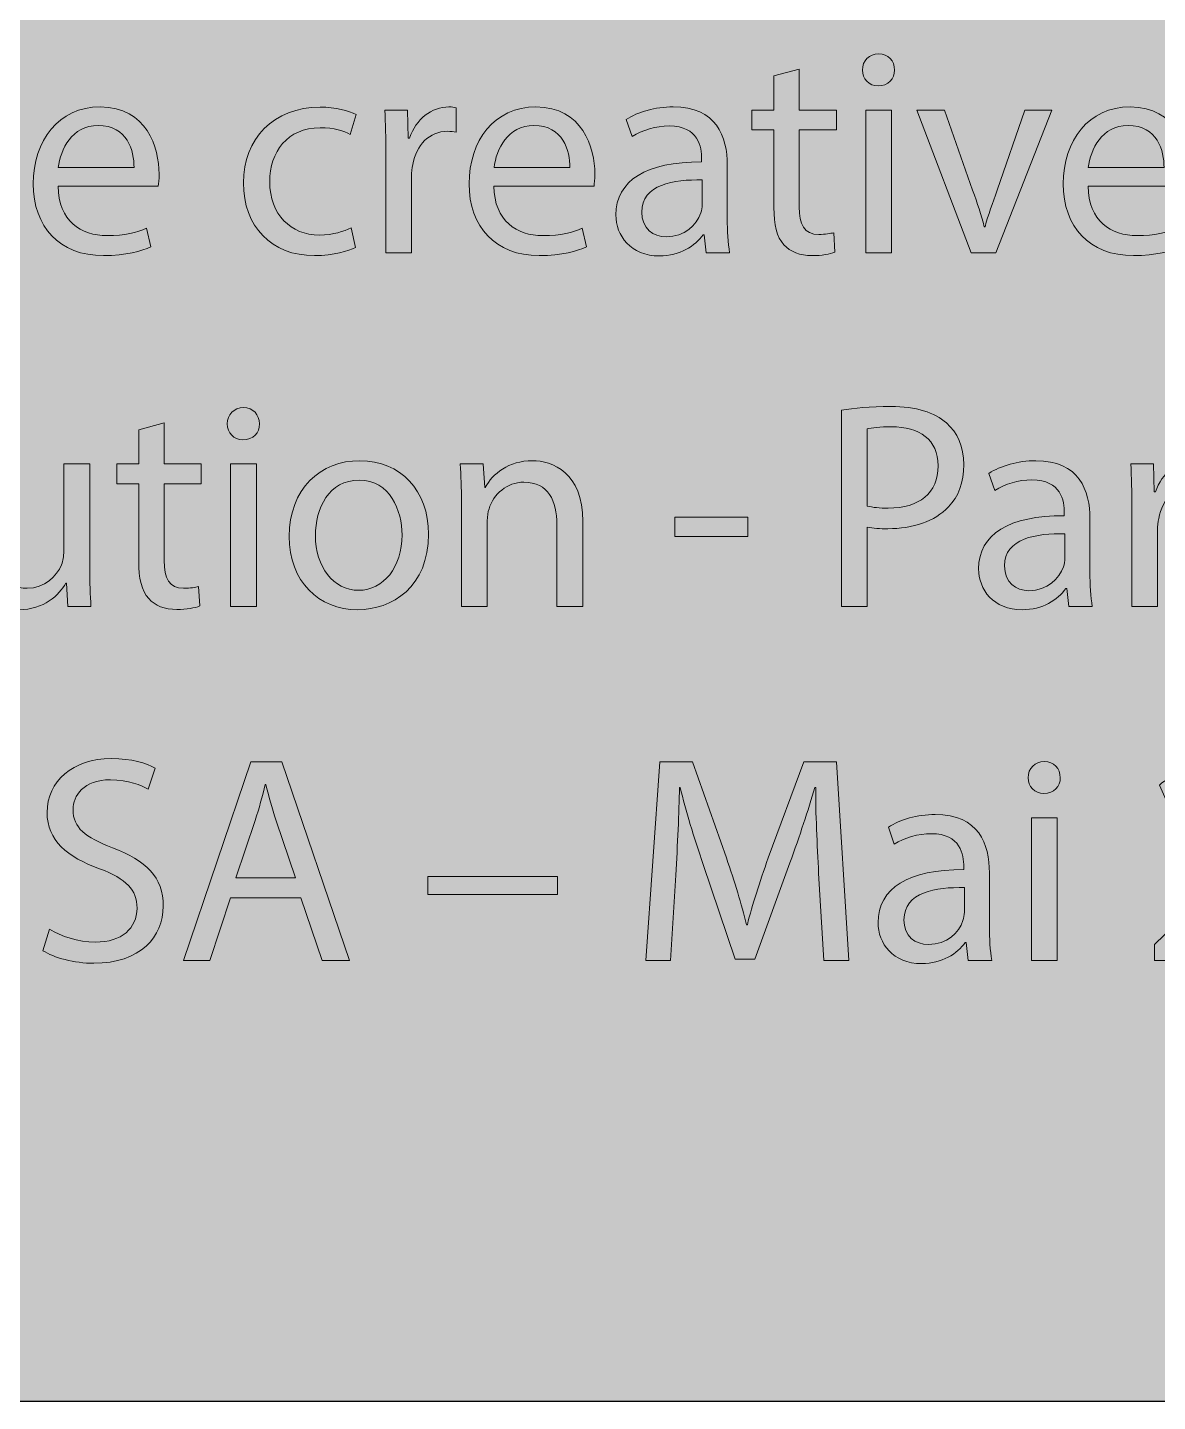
# Model space of a CAD drawing. Header units: inches. Extents: x 8 to 818, y -635 to -10.
# Drawn here: x 700.61 to 716.83, y -586.19 to -566.47 of the extents above; entities that cross this region are included whole.
import ezdxf

# ---------------------------------------------------------------- set-up
doc = ezdxf.new("R2010")
doc.units = ezdxf.units.IN
doc.header["$MEASUREMENT"] = 0
doc.layers.add('Calque 2', color=7, linetype='Continuous')

# ---------------------------------------------------------------- blocks, each defined once
blk = doc.blocks.new('block 14')
at = {"layer": 'Calque 2', "true_color": 0x262425}
h = blk.add_hatch(color=179, dxfattribs=at)
h.dxf.hatch_style = 2
edge = h.paths.add_edge_path()
edge.add_spline(control_points=[(713.057, -567.077), (713.061, -567.203), (712.968, -567.305), (712.82, -567.305), (712.689, -567.305), (712.596, -567.203), (712.596, -567.077), (712.596, -566.945), (712.693, -566.844), (712.829, -566.844), (712.968, -566.844), (713.057, -566.945), (713.057, -567.077)], knot_values=[0, 0, 0, 0, 1, 1, 1, 2, 2, 2, 3, 3, 3, 4, 4, 4, 4], degree=3, periodic=1)
h.paths.add_polyline_path([(712.643, -569.7), (712.643, -567.652), (713.015, -567.652), (713.015, -569.7)])
h = blk.add_hatch(color=179, dxfattribs=at)
h.dxf.hatch_style = 2
edge = h.paths.add_edge_path()
edge.add_spline(control_points=[(711.69, -567.064), (711.69, -567.064), (711.69, -567.652), (711.69, -567.652), (711.69, -567.652), (712.223, -567.652), (712.223, -567.652), (712.223, -567.652), (712.223, -567.936), (712.223, -567.936), (712.223, -567.936), (711.69, -567.936), (711.69, -567.936), (711.69, -567.936), (711.69, -569.04), (711.69, -569.04), (711.69, -569.294), (711.762, -569.438), (711.969, -569.438), (712.066, -569.438), (712.138, -569.425), (712.185, -569.412), (712.185, -569.412), (712.202, -569.691), (712.202, -569.691), (712.13, -569.721), (712.016, -569.742), (711.872, -569.742), (711.698, -569.742), (711.559, -569.687), (711.47, -569.585), (711.364, -569.475), (711.326, -569.294), (711.326, -569.052), (711.326, -569.052), (711.326, -567.936), (711.326, -567.936), (711.326, -567.936), (711.009, -567.936), (711.009, -567.936), (711.009, -567.936), (711.009, -567.652), (711.009, -567.652), (711.009, -567.652), (711.326, -567.652), (711.326, -567.652), (711.326, -567.652), (711.326, -567.161), (711.326, -567.161), (711.326, -567.161), (711.69, -567.064), (711.69, -567.064)], knot_values=[0, 0, 0, 0, 1, 1, 1, 2, 2, 2, 3, 3, 3, 4, 4, 4, 5, 5, 5, 6, 6, 6, 7, 7, 7, 8, 8, 8, 9, 9, 9, 10, 10, 10, 11, 11, 11, 12, 12, 12, 13, 13, 13, 14, 14, 14, 15, 15, 15, 16, 16, 16, 17, 17, 17, 17], degree=3, periodic=1)
h = blk.add_hatch(color=179, dxfattribs=at)
h.dxf.hatch_style = 2
edge = h.paths.add_edge_path()
edge.add_spline(control_points=[(701.048, -568.743), (701.056, -569.247), (701.378, -569.454), (701.75, -569.454), (702.016, -569.454), (702.177, -569.408), (702.317, -569.349), (702.317, -569.349), (702.38, -569.615), (702.38, -569.615), (702.249, -569.674), (702.025, -569.742), (701.699, -569.742), (701.069, -569.742), (700.692, -569.327), (700.692, -568.71), (700.692, -568.092), (701.056, -567.606), (701.653, -567.606), (702.321, -567.606), (702.499, -568.194), (702.499, -568.57), (702.499, -568.646), (702.49, -568.706), (702.486, -568.743), (702.486, -568.743), (701.048, -568.743), (701.048, -568.743)], knot_values=[0, 0, 0, 0, 1, 1, 1, 2, 2, 2, 3, 3, 3, 4, 4, 4, 5, 5, 5, 6, 6, 6, 7, 7, 7, 8, 8, 8, 9, 9, 9, 9], degree=3, periodic=1)
edge = h.paths.add_edge_path()
edge.add_spline(control_points=[(702.139, -568.477), (702.143, -568.24), (702.042, -567.872), (701.623, -567.872), (701.246, -567.872), (701.081, -568.219), (701.052, -568.477), (701.052, -568.477), (702.139, -568.477), (702.139, -568.477)], knot_values=[0, 0, 0, 0, 1, 1, 1, 2, 2, 2, 3, 3, 3, 3], degree=3, periodic=1)
h = blk.add_hatch(color=179, dxfattribs=at)
h.dxf.hatch_style = 2
edge = h.paths.add_edge_path()
edge.add_spline(control_points=[(705.318, -569.624), (705.221, -569.674), (705.005, -569.742), (704.73, -569.742), (704.112, -569.742), (703.71, -569.323), (703.71, -568.697), (703.71, -568.066), (704.142, -567.61), (704.811, -567.61), (705.031, -567.61), (705.225, -567.665), (705.327, -567.715), (705.327, -567.715), (705.242, -568.003), (705.242, -568.003), (705.153, -567.952), (705.014, -567.906), (704.811, -567.906), (704.341, -567.906), (704.087, -568.253), (704.087, -568.68), (704.087, -569.154), (704.392, -569.446), (704.798, -569.446), (705.009, -569.446), (705.149, -569.391), (705.255, -569.344), (705.255, -569.344), (705.318, -569.624), (705.318, -569.624)], knot_values=[0, 0, 0, 0, 1, 1, 1, 2, 2, 2, 3, 3, 3, 4, 4, 4, 5, 5, 5, 6, 6, 6, 7, 7, 7, 8, 8, 8, 9, 9, 9, 10, 10, 10, 10], degree=3, periodic=1)
h = blk.add_hatch(color=179, dxfattribs=at)
h.dxf.hatch_style = 2
edge = h.paths.add_edge_path()
edge.add_spline(control_points=[(705.755, -568.291), (705.755, -568.05), (705.751, -567.843), (705.738, -567.652), (705.738, -567.652), (706.064, -567.652), (706.064, -567.652), (706.064, -567.652), (706.077, -568.054), (706.077, -568.054), (706.077, -568.054), (706.094, -568.054), (706.094, -568.054), (706.187, -567.779), (706.411, -567.606), (706.66, -567.606), (706.703, -567.606), (706.732, -567.61), (706.766, -567.618), (706.766, -567.618), (706.766, -567.969), (706.766, -567.969), (706.728, -567.961), (706.69, -567.957), (706.639, -567.957), (706.377, -567.957), (706.191, -568.155), (706.14, -568.435), (706.132, -568.485), (706.123, -568.545), (706.123, -568.608), (706.123, -568.608), (706.123, -569.7), (706.123, -569.7), (706.123, -569.7), (705.755, -569.7), (705.755, -569.7), (705.755, -569.7), (705.755, -568.291), (705.755, -568.291)], knot_values=[0, 0, 0, 0, 1, 1, 1, 2, 2, 2, 3, 3, 3, 4, 4, 4, 5, 5, 5, 6, 6, 6, 7, 7, 7, 8, 8, 8, 9, 9, 9, 10, 10, 10, 11, 11, 11, 12, 12, 12, 13, 13, 13, 13], degree=3, periodic=1)
h = blk.add_hatch(color=179, dxfattribs=at)
h.dxf.hatch_style = 2
edge = h.paths.add_edge_path()
edge.add_spline(control_points=[(707.304, -568.743), (707.313, -569.247), (707.634, -569.454), (708.007, -569.454), (708.273, -569.454), (708.434, -569.408), (708.574, -569.349), (708.574, -569.349), (708.637, -569.615), (708.637, -569.615), (708.506, -569.674), (708.282, -569.742), (707.956, -569.742), (707.326, -569.742), (706.949, -569.327), (706.949, -568.71), (706.949, -568.092), (707.313, -567.606), (707.909, -567.606), (708.578, -567.606), (708.756, -568.194), (708.756, -568.57), (708.756, -568.646), (708.747, -568.706), (708.743, -568.743), (708.743, -568.743), (707.304, -568.743), (707.304, -568.743)], knot_values=[0, 0, 0, 0, 1, 1, 1, 2, 2, 2, 3, 3, 3, 4, 4, 4, 5, 5, 5, 6, 6, 6, 7, 7, 7, 8, 8, 8, 9, 9, 9, 9], degree=3, periodic=1)
edge = h.paths.add_edge_path()
edge.add_spline(control_points=[(708.396, -568.477), (708.4, -568.24), (708.299, -567.872), (707.88, -567.872), (707.503, -567.872), (707.338, -568.219), (707.309, -568.477), (707.309, -568.477), (708.396, -568.477), (708.396, -568.477)], knot_values=[0, 0, 0, 0, 1, 1, 1, 2, 2, 2, 3, 3, 3, 3], degree=3, periodic=1)
h = blk.add_hatch(color=179, dxfattribs=at)
h.dxf.hatch_style = 2
edge = h.paths.add_edge_path()
edge.add_spline(control_points=[(710.352, -569.7), (710.352, -569.7), (710.322, -569.442), (710.322, -569.442), (710.322, -569.442), (710.309, -569.442), (710.309, -569.442), (710.195, -569.603), (709.975, -569.746), (709.683, -569.746), (709.269, -569.746), (709.057, -569.454), (709.057, -569.158), (709.057, -568.663), (709.497, -568.392), (710.288, -568.396), (710.288, -568.396), (710.288, -568.354), (710.288, -568.354), (710.288, -568.185), (710.242, -567.88), (709.823, -567.88), (709.633, -567.88), (709.434, -567.94), (709.29, -568.033), (709.29, -568.033), (709.205, -567.787), (709.205, -567.787), (709.374, -567.678), (709.62, -567.606), (709.878, -567.606), (710.504, -567.606), (710.656, -568.033), (710.656, -568.443), (710.656, -568.443), (710.656, -569.209), (710.656, -569.209), (710.656, -569.387), (710.665, -569.56), (710.69, -569.7), (710.69, -569.7), (710.352, -569.7), (710.352, -569.7)], knot_values=[0, 0, 0, 0, 1, 1, 1, 2, 2, 2, 3, 3, 3, 4, 4, 4, 5, 5, 5, 6, 6, 6, 7, 7, 7, 8, 8, 8, 9, 9, 9, 10, 10, 10, 11, 11, 11, 12, 12, 12, 13, 13, 13, 14, 14, 14, 14], degree=3, periodic=1)
edge = h.paths.add_edge_path()
edge.add_spline(control_points=[(710.297, -568.655), (709.891, -568.646), (709.429, -568.718), (709.429, -569.116), (709.429, -569.357), (709.59, -569.471), (709.781, -569.471), (710.047, -569.471), (710.216, -569.302), (710.276, -569.129), (710.288, -569.091), (710.297, -569.048), (710.297, -569.01), (710.297, -569.01), (710.297, -568.655), (710.297, -568.655)], knot_values=[0, 0, 0, 0, 1, 1, 1, 2, 2, 2, 3, 3, 3, 4, 4, 4, 5, 5, 5, 5], degree=3, periodic=1)
h = blk.add_hatch(color=179, dxfattribs=at)
h.dxf.hatch_style = 2
edge = h.paths.add_edge_path()
edge.add_spline(control_points=[(713.777, -567.652), (713.777, -567.652), (714.179, -568.803), (714.179, -568.803), (714.247, -568.989), (714.302, -569.158), (714.344, -569.327), (714.344, -569.327), (714.357, -569.327), (714.357, -569.327), (714.403, -569.158), (714.462, -568.989), (714.53, -568.803), (714.53, -568.803), (714.928, -567.652), (714.928, -567.652), (714.928, -567.652), (715.317, -567.652), (715.317, -567.652), (715.317, -567.652), (714.513, -569.7), (714.513, -569.7), (714.513, -569.7), (714.158, -569.7), (714.158, -569.7), (714.158, -569.7), (713.379, -567.652), (713.379, -567.652), (713.379, -567.652), (713.777, -567.652), (713.777, -567.652)], knot_values=[0, 0, 0, 0, 1, 1, 1, 2, 2, 2, 3, 3, 3, 4, 4, 4, 5, 5, 5, 6, 6, 6, 7, 7, 7, 8, 8, 8, 9, 9, 9, 10, 10, 10, 10], degree=3, periodic=1)
h = blk.add_hatch(color=179, dxfattribs=at)
h.dxf.hatch_style = 2
edge = h.paths.add_edge_path()
edge.add_spline(control_points=[(715.835, -568.743), (715.843, -569.247), (716.164, -569.454), (716.537, -569.454), (716.803, -569.454), (716.964, -569.408), (717.104, -569.349), (717.104, -569.349), (717.167, -569.615), (717.167, -569.615), (717.036, -569.674), (716.812, -569.742), (716.486, -569.742), (715.856, -569.742), (715.479, -569.327), (715.479, -568.71), (715.479, -568.092), (715.843, -567.606), (716.44, -567.606), (717.108, -567.606), (717.286, -568.194), (717.286, -568.57), (717.286, -568.646), (717.277, -568.706), (717.273, -568.743), (717.273, -568.743), (715.835, -568.743), (715.835, -568.743)], knot_values=[0, 0, 0, 0, 1, 1, 1, 2, 2, 2, 3, 3, 3, 4, 4, 4, 5, 5, 5, 6, 6, 6, 7, 7, 7, 8, 8, 8, 9, 9, 9, 9], degree=3, periodic=1)
edge = h.paths.add_edge_path()
edge.add_spline(control_points=[(716.926, -568.477), (716.93, -568.24), (716.829, -567.872), (716.41, -567.872), (716.033, -567.872), (715.868, -568.219), (715.839, -568.477), (715.839, -568.477), (716.926, -568.477), (716.926, -568.477)], knot_values=[0, 0, 0, 0, 1, 1, 1, 2, 2, 2, 3, 3, 3, 3], degree=3, periodic=1)
h = blk.add_hatch(color=179, dxfattribs=at)
h.dxf.hatch_style = 2
edge = h.paths.add_edge_path()
edge.add_spline(control_points=[(712.295, -571.962), (712.473, -571.933), (712.706, -571.907), (713.002, -571.907), (713.366, -571.907), (713.632, -571.992), (713.802, -572.144), (713.958, -572.279), (714.051, -572.487), (714.051, -572.74), (714.051, -572.999), (713.975, -573.202), (713.831, -573.35), (713.637, -573.557), (713.319, -573.663), (712.96, -573.663), (712.85, -573.663), (712.748, -573.659), (712.664, -573.638), (712.664, -573.638), (712.664, -574.78), (712.664, -574.78), (712.664, -574.78), (712.295, -574.78), (712.295, -574.78), (712.295, -574.78), (712.295, -571.962), (712.295, -571.962)], knot_values=[0, 0, 0, 0, 1, 1, 1, 2, 2, 2, 3, 3, 3, 4, 4, 4, 5, 5, 5, 6, 6, 6, 7, 7, 7, 8, 8, 8, 9, 9, 9, 9], degree=3, periodic=1)
edge = h.paths.add_edge_path()
edge.add_spline(control_points=[(712.664, -573.337), (712.744, -573.358), (712.845, -573.367), (712.968, -573.367), (713.412, -573.367), (713.683, -573.151), (713.683, -572.758), (713.683, -572.381), (713.417, -572.199), (713.01, -572.199), (712.85, -572.199), (712.727, -572.212), (712.664, -572.228), (712.664, -572.228), (712.664, -573.337), (712.664, -573.337)], knot_values=[0, 0, 0, 0, 1, 1, 1, 2, 2, 2, 3, 3, 3, 4, 4, 4, 5, 5, 5, 5], degree=3, periodic=1)
h = blk.add_hatch(color=179, dxfattribs=at)
h.dxf.hatch_style = 2
edge = h.paths.add_edge_path()
edge.add_spline(control_points=[(703.939, -572.157), (703.943, -572.284), (703.85, -572.385), (703.702, -572.385), (703.571, -572.385), (703.478, -572.284), (703.478, -572.157), (703.478, -572.026), (703.575, -571.924), (703.71, -571.924), (703.85, -571.924), (703.939, -572.026), (703.939, -572.157)], knot_values=[0, 0, 0, 0, 1, 1, 1, 2, 2, 2, 3, 3, 3, 4, 4, 4, 4], degree=3, periodic=1)
h.paths.add_polyline_path([(703.524, -574.78), (703.524, -572.732), (703.896, -572.732), (703.896, -574.78)])
h = blk.add_hatch(color=179, dxfattribs=at)
h.dxf.hatch_style = 2
edge = h.paths.add_edge_path()
edge.add_spline(control_points=[(702.571, -572.144), (702.571, -572.144), (702.571, -572.732), (702.571, -572.732), (702.571, -572.732), (703.104, -572.732), (703.104, -572.732), (703.104, -572.732), (703.104, -573.016), (703.104, -573.016), (703.104, -573.016), (702.571, -573.016), (702.571, -573.016), (702.571, -573.016), (702.571, -574.12), (702.571, -574.12), (702.571, -574.374), (702.643, -574.518), (702.851, -574.518), (702.948, -574.518), (703.02, -574.505), (703.066, -574.492), (703.066, -574.492), (703.083, -574.771), (703.083, -574.771), (703.011, -574.801), (702.897, -574.822), (702.753, -574.822), (702.58, -574.822), (702.44, -574.767), (702.351, -574.666), (702.245, -574.556), (702.207, -574.374), (702.207, -574.133), (702.207, -574.133), (702.207, -573.016), (702.207, -573.016), (702.207, -573.016), (701.89, -573.016), (701.89, -573.016), (701.89, -573.016), (701.89, -572.732), (701.89, -572.732), (701.89, -572.732), (702.207, -572.732), (702.207, -572.732), (702.207, -572.732), (702.207, -572.241), (702.207, -572.241), (702.207, -572.241), (702.571, -572.144), (702.571, -572.144)], knot_values=[0, 0, 0, 0, 1, 1, 1, 2, 2, 2, 3, 3, 3, 4, 4, 4, 5, 5, 5, 6, 6, 6, 7, 7, 7, 8, 8, 8, 9, 9, 9, 10, 10, 10, 11, 11, 11, 12, 12, 12, 13, 13, 13, 14, 14, 14, 15, 15, 15, 16, 16, 16, 17, 17, 17, 17], degree=3, periodic=1)
h = blk.add_hatch(color=179, dxfattribs=at)
h.dxf.hatch_style = 2
edge = h.paths.add_edge_path()
edge.add_spline(control_points=[(706.368, -573.739), (706.368, -574.496), (705.843, -574.826), (705.348, -574.826), (704.794, -574.826), (704.367, -574.42), (704.367, -573.773), (704.367, -573.088), (704.815, -572.686), (705.382, -572.686), (705.97, -572.686), (706.368, -573.113), (706.368, -573.739)], knot_values=[0, 0, 0, 0, 1, 1, 1, 2, 2, 2, 3, 3, 3, 4, 4, 4, 4], degree=3, periodic=1)
edge = h.paths.add_edge_path()
edge.add_spline(control_points=[(704.743, -573.76), (704.743, -574.209), (705.001, -574.547), (705.365, -574.547), (705.72, -574.547), (705.987, -574.213), (705.987, -573.752), (705.987, -573.405), (705.814, -572.965), (705.374, -572.965), (704.934, -572.965), (704.743, -573.371), (704.743, -573.76)], knot_values=[0, 0, 0, 0, 1, 1, 1, 2, 2, 2, 3, 3, 3, 4, 4, 4, 4], degree=3, periodic=1)
h = blk.add_hatch(color=179, dxfattribs=at)
h.dxf.hatch_style = 2
edge = h.paths.add_edge_path()
edge.add_spline(control_points=[(706.839, -573.286), (706.839, -573.075), (706.834, -572.901), (706.822, -572.732), (706.822, -572.732), (707.152, -572.732), (707.152, -572.732), (707.152, -572.732), (707.173, -573.07), (707.173, -573.07), (707.173, -573.07), (707.182, -573.07), (707.182, -573.07), (707.283, -572.876), (707.52, -572.686), (707.858, -572.686), (708.142, -572.686), (708.582, -572.855), (708.582, -573.557), (708.582, -573.557), (708.582, -574.78), (708.582, -574.78), (708.582, -574.78), (708.21, -574.78), (708.21, -574.78), (708.21, -574.78), (708.21, -573.6), (708.21, -573.6), (708.21, -573.27), (708.087, -572.994), (707.736, -572.994), (707.49, -572.994), (707.3, -573.168), (707.236, -573.375), (707.22, -573.422), (707.211, -573.485), (707.211, -573.549), (707.211, -573.549), (707.211, -574.78), (707.211, -574.78), (707.211, -574.78), (706.839, -574.78), (706.839, -574.78), (706.839, -574.78), (706.839, -573.286), (706.839, -573.286)], knot_values=[0, 0, 0, 0, 1, 1, 1, 2, 2, 2, 3, 3, 3, 4, 4, 4, 5, 5, 5, 6, 6, 6, 7, 7, 7, 8, 8, 8, 9, 9, 9, 10, 10, 10, 11, 11, 11, 12, 12, 12, 13, 13, 13, 14, 14, 14, 15, 15, 15, 15], degree=3, periodic=1)
h = blk.add_hatch(color=179, dxfattribs=at)
h.dxf.hatch_style = 2
edge = h.paths.add_edge_path()
edge.add_spline(control_points=[(715.559, -574.78), (715.559, -574.78), (715.529, -574.522), (715.529, -574.522), (715.529, -574.522), (715.516, -574.522), (715.516, -574.522), (715.402, -574.683), (715.182, -574.826), (714.89, -574.826), (714.475, -574.826), (714.264, -574.535), (714.264, -574.238), (714.264, -573.743), (714.704, -573.472), (715.495, -573.477), (715.495, -573.477), (715.495, -573.435), (715.495, -573.435), (715.495, -573.265), (715.449, -572.961), (715.03, -572.961), (714.839, -572.961), (714.64, -573.02), (714.497, -573.113), (714.497, -573.113), (714.412, -572.868), (714.412, -572.868), (714.581, -572.758), (714.827, -572.686), (715.085, -572.686), (715.711, -572.686), (715.863, -573.113), (715.863, -573.523), (715.863, -573.523), (715.863, -574.289), (715.863, -574.289), (715.863, -574.467), (715.872, -574.64), (715.897, -574.78), (715.897, -574.78), (715.559, -574.78), (715.559, -574.78)], knot_values=[0, 0, 0, 0, 1, 1, 1, 2, 2, 2, 3, 3, 3, 4, 4, 4, 5, 5, 5, 6, 6, 6, 7, 7, 7, 8, 8, 8, 9, 9, 9, 10, 10, 10, 11, 11, 11, 12, 12, 12, 13, 13, 13, 14, 14, 14, 14], degree=3, periodic=1)
edge = h.paths.add_edge_path()
edge.add_spline(control_points=[(715.504, -573.735), (715.097, -573.726), (714.636, -573.798), (714.636, -574.196), (714.636, -574.437), (714.797, -574.552), (714.987, -574.552), (715.254, -574.552), (715.423, -574.382), (715.482, -574.209), (715.495, -574.171), (715.504, -574.128), (715.504, -574.09), (715.504, -574.09), (715.504, -573.735), (715.504, -573.735)], knot_values=[0, 0, 0, 0, 1, 1, 1, 2, 2, 2, 3, 3, 3, 4, 4, 4, 5, 5, 5, 5], degree=3, periodic=1)
h = blk.add_hatch(color=179, dxfattribs=at)
h.dxf.hatch_style = 2
edge = h.paths.add_edge_path()
edge.add_spline(control_points=[(716.465, -573.371), (716.465, -573.13), (716.461, -572.923), (716.448, -572.732), (716.448, -572.732), (716.774, -572.732), (716.774, -572.732), (716.774, -572.732), (716.787, -573.134), (716.787, -573.134), (716.787, -573.134), (716.803, -573.134), (716.803, -573.134), (716.897, -572.859), (717.121, -572.686), (717.37, -572.686), (717.413, -572.686), (717.442, -572.69), (717.476, -572.698), (717.476, -572.698), (717.476, -573.049), (717.476, -573.049), (717.438, -573.041), (717.4, -573.037), (717.349, -573.037), (717.087, -573.037), (716.901, -573.235), (716.85, -573.515), (716.842, -573.566), (716.833, -573.625), (716.833, -573.688), (716.833, -573.688), (716.833, -574.78), (716.833, -574.78), (716.833, -574.78), (716.465, -574.78), (716.465, -574.78), (716.465, -574.78), (716.465, -573.371), (716.465, -573.371)], knot_values=[0, 0, 0, 0, 1, 1, 1, 2, 2, 2, 3, 3, 3, 4, 4, 4, 5, 5, 5, 6, 6, 6, 7, 7, 7, 8, 8, 8, 9, 9, 9, 10, 10, 10, 11, 11, 11, 12, 12, 12, 13, 13, 13, 13], degree=3, periodic=1)
h = blk.add_hatch(color=179, dxfattribs=at)
h.dxf.hatch_style = 2
edge = h.paths.add_edge_path()
edge.add_spline(control_points=[(701.504, -574.221), (701.504, -574.433), (701.508, -574.619), (701.521, -574.78), (701.521, -574.78), (701.191, -574.78), (701.191, -574.78), (701.191, -574.78), (701.169, -574.446), (701.169, -574.446), (701.169, -574.446), (701.161, -574.446), (701.161, -574.446), (701.064, -574.611), (700.848, -574.826), (700.484, -574.826), (700.163, -574.826), (699.777, -574.649), (699.777, -573.929), (699.777, -573.929), (699.777, -572.732), (699.777, -572.732), (699.777, -572.732), (700.15, -572.732), (700.15, -572.732), (700.15, -572.732), (700.15, -573.866), (700.15, -573.866), (700.15, -574.255), (700.268, -574.518), (700.607, -574.518), (700.856, -574.518), (701.03, -574.344), (701.098, -574.179), (701.119, -574.124), (701.131, -574.056), (701.131, -573.989), (701.131, -573.989), (701.131, -572.732), (701.131, -572.732), (701.131, -572.732), (701.504, -572.732), (701.504, -572.732), (701.504, -572.732), (701.504, -574.221), (701.504, -574.221)], knot_values=[0, 0, 0, 0, 1, 1, 1, 2, 2, 2, 3, 3, 3, 4, 4, 4, 5, 5, 5, 6, 6, 6, 7, 7, 7, 8, 8, 8, 9, 9, 9, 10, 10, 10, 11, 11, 11, 12, 12, 12, 13, 13, 13, 14, 14, 14, 15, 15, 15, 15], degree=3, periodic=1)
h = blk.add_hatch(color=179, dxfattribs=at)
h.dxf.hatch_style = 2
h.paths.add_polyline_path([(710.949, -573.498), (710.949, -573.773), (709.904, -573.773), (709.904, -573.498)])
h = blk.add_hatch(color=179, dxfattribs=at)
h.dxf.hatch_style = 2
edge = h.paths.add_edge_path()
edge.add_spline(control_points=[(700.925, -579.411), (701.09, -579.513), (701.331, -579.598), (701.585, -579.598), (701.962, -579.598), (702.182, -579.399), (702.182, -579.111), (702.182, -578.844), (702.029, -578.692), (701.644, -578.544), (701.179, -578.379), (700.891, -578.138), (700.891, -577.736), (700.891, -577.292), (701.259, -576.962), (701.814, -576.962), (702.106, -576.962), (702.317, -577.03), (702.444, -577.102), (702.444, -577.102), (702.342, -577.402), (702.342, -577.402), (702.249, -577.351), (702.059, -577.267), (701.801, -577.267), (701.412, -577.267), (701.264, -577.499), (701.264, -577.694), (701.264, -577.96), (701.437, -578.091), (701.83, -578.244), (702.313, -578.43), (702.558, -578.663), (702.558, -579.081), (702.558, -579.522), (702.232, -579.902), (701.56, -579.902), (701.285, -579.902), (700.984, -579.822), (700.832, -579.721), (700.832, -579.721), (700.925, -579.411), (700.925, -579.411)], knot_values=[0, 0, 0, 0, 1, 1, 1, 2, 2, 2, 3, 3, 3, 4, 4, 4, 5, 5, 5, 6, 6, 6, 7, 7, 7, 8, 8, 8, 9, 9, 9, 10, 10, 10, 11, 11, 11, 12, 12, 12, 13, 13, 13, 14, 14, 14, 14], degree=3, periodic=1)
h = blk.add_hatch(color=179, dxfattribs=at)
h.dxf.hatch_style = 2
h.paths.add_polyline_path([(703.524, -578.963), (703.228, -579.86), (702.847, -579.86), (703.816, -577.008), (704.26, -577.008), (705.233, -579.86), (704.84, -579.86), (704.535, -578.963)])
edge = h.paths.add_edge_path()
edge.add_spline(control_points=[(704.459, -578.675), (704.459, -578.675), (704.18, -577.855), (704.18, -577.855), (704.116, -577.668), (704.074, -577.499), (704.032, -577.334), (704.032, -577.334), (704.023, -577.334), (704.023, -577.334), (703.981, -577.503), (703.935, -577.677), (703.879, -577.85), (703.879, -577.85), (703.6, -578.675), (703.6, -578.675), (703.6, -578.675), (704.459, -578.675), (704.459, -578.675)], knot_values=[0, 0, 0, 0, 1, 1, 1, 2, 2, 2, 3, 3, 3, 4, 4, 4, 5, 5, 5, 6, 6, 6, 6], degree=3, periodic=1)
h = blk.add_hatch(color=179, dxfattribs=at)
h.dxf.hatch_style = 2
edge = h.paths.add_edge_path()
edge.add_spline(control_points=[(711.968, -578.608), (711.947, -578.21), (711.922, -577.732), (711.926, -577.376), (711.926, -577.376), (711.913, -577.376), (711.913, -577.376), (711.816, -577.711), (711.698, -578.066), (711.554, -578.46), (711.554, -578.46), (711.05, -579.843), (711.05, -579.843), (711.05, -579.843), (710.771, -579.843), (710.771, -579.843), (710.771, -579.843), (710.31, -578.485), (710.31, -578.485), (710.174, -578.083), (710.06, -577.715), (709.98, -577.376), (709.98, -577.376), (709.971, -577.376), (709.971, -577.376), (709.963, -577.732), (709.942, -578.21), (709.916, -578.637), (709.916, -578.637), (709.84, -579.86), (709.84, -579.86), (709.84, -579.86), (709.489, -579.86), (709.489, -579.86), (709.489, -579.86), (709.688, -577.008), (709.688, -577.008), (709.688, -577.008), (710.158, -577.008), (710.158, -577.008), (710.158, -577.008), (710.644, -578.388), (710.644, -578.388), (710.763, -578.739), (710.86, -579.052), (710.932, -579.348), (710.932, -579.348), (710.944, -579.348), (710.944, -579.348), (711.016, -579.06), (711.118, -578.747), (711.245, -578.388), (711.245, -578.388), (711.753, -577.008), (711.753, -577.008), (711.753, -577.008), (712.222, -577.008), (712.222, -577.008), (712.222, -577.008), (712.4, -579.86), (712.4, -579.86), (712.4, -579.86), (712.04, -579.86), (712.04, -579.86), (712.04, -579.86), (711.968, -578.608), (711.968, -578.608)], knot_values=[0, 0, 0, 0, 1, 1, 1, 2, 2, 2, 3, 3, 3, 4, 4, 4, 5, 5, 5, 6, 6, 6, 7, 7, 7, 8, 8, 8, 9, 9, 9, 10, 10, 10, 11, 11, 11, 12, 12, 12, 13, 13, 13, 14, 14, 14, 15, 15, 15, 16, 16, 16, 17, 17, 17, 18, 18, 18, 19, 19, 19, 20, 20, 20, 21, 21, 21, 22, 22, 22, 22], degree=3, periodic=1)
h = blk.add_hatch(color=179, dxfattribs=at)
h.dxf.hatch_style = 2
edge = h.paths.add_edge_path()
edge.add_spline(control_points=[(715.436, -577.237), (715.441, -577.364), (715.348, -577.465), (715.2, -577.465), (715.068, -577.465), (714.975, -577.364), (714.975, -577.237), (714.975, -577.106), (715.073, -577.004), (715.208, -577.004), (715.348, -577.004), (715.436, -577.106), (715.436, -577.237)], knot_values=[0, 0, 0, 0, 1, 1, 1, 2, 2, 2, 3, 3, 3, 4, 4, 4, 4], degree=3, periodic=1)
h.paths.add_polyline_path([(715.022, -579.86), (715.022, -577.812), (715.394, -577.812), (715.394, -579.86)])
h = blk.add_hatch(color=179, dxfattribs=at)
h.dxf.hatch_style = 2
edge = h.paths.add_edge_path()
edge.add_spline(control_points=[(716.791, -579.86), (716.791, -579.86), (716.791, -579.632), (716.791, -579.632), (716.791, -579.632), (717.083, -579.348), (717.083, -579.348), (717.786, -578.68), (718.103, -578.324), (718.107, -577.909), (718.107, -577.63), (717.972, -577.372), (717.561, -577.372), (717.312, -577.372), (717.104, -577.499), (716.977, -577.605), (716.977, -577.605), (716.859, -577.343), (716.859, -577.343), (717.049, -577.182), (717.32, -577.063), (717.638, -577.063), (718.23, -577.063), (718.48, -577.469), (718.48, -577.863), (718.48, -578.371), (718.111, -578.781), (717.532, -579.339), (717.532, -579.339), (717.312, -579.543), (717.312, -579.543), (717.312, -579.543), (717.312, -579.551), (717.312, -579.551), (717.312, -579.551), (718.547, -579.551), (718.547, -579.551), (718.547, -579.551), (718.547, -579.86), (718.547, -579.86), (718.547, -579.86), (716.791, -579.86), (716.791, -579.86)], knot_values=[0, 0, 0, 0, 1, 1, 1, 2, 2, 2, 3, 3, 3, 4, 4, 4, 5, 5, 5, 6, 6, 6, 7, 7, 7, 8, 8, 8, 9, 9, 9, 10, 10, 10, 11, 11, 11, 12, 12, 12, 13, 13, 13, 14, 14, 14, 14], degree=3, periodic=1)
h = blk.add_hatch(color=179, dxfattribs=at)
h.dxf.hatch_style = 2
edge = h.paths.add_edge_path()
edge.add_spline(control_points=[(714.115, -579.86), (714.115, -579.86), (714.086, -579.602), (714.086, -579.602), (714.086, -579.602), (714.073, -579.602), (714.073, -579.602), (713.959, -579.763), (713.739, -579.907), (713.447, -579.907), (713.032, -579.907), (712.821, -579.615), (712.821, -579.318), (712.821, -578.823), (713.261, -578.553), (714.052, -578.557), (714.052, -578.557), (714.052, -578.515), (714.052, -578.515), (714.052, -578.345), (714.005, -578.041), (713.586, -578.041), (713.396, -578.041), (713.197, -578.1), (713.053, -578.193), (713.053, -578.193), (712.969, -577.948), (712.969, -577.948), (713.138, -577.838), (713.383, -577.766), (713.641, -577.766), (714.268, -577.766), (714.42, -578.193), (714.42, -578.603), (714.42, -578.603), (714.42, -579.369), (714.42, -579.369), (714.42, -579.547), (714.428, -579.721), (714.454, -579.86), (714.454, -579.86), (714.115, -579.86), (714.115, -579.86)], knot_values=[0, 0, 0, 0, 1, 1, 1, 2, 2, 2, 3, 3, 3, 4, 4, 4, 5, 5, 5, 6, 6, 6, 7, 7, 7, 8, 8, 8, 9, 9, 9, 10, 10, 10, 11, 11, 11, 12, 12, 12, 13, 13, 13, 14, 14, 14, 14], degree=3, periodic=1)
edge = h.paths.add_edge_path()
edge.add_spline(control_points=[(714.06, -578.815), (713.654, -578.807), (713.193, -578.879), (713.193, -579.276), (713.193, -579.517), (713.354, -579.632), (713.544, -579.632), (713.811, -579.632), (713.98, -579.462), (714.039, -579.289), (714.052, -579.251), (714.06, -579.209), (714.06, -579.17), (714.06, -579.17), (714.06, -578.815), (714.06, -578.815)], knot_values=[0, 0, 0, 0, 1, 1, 1, 2, 2, 2, 3, 3, 3, 4, 4, 4, 5, 5, 5, 5], degree=3, periodic=1)
h = blk.add_hatch(color=179, dxfattribs=at)
h.dxf.hatch_style = 2
h.paths.add_polyline_path([(708.218, -578.658), (708.218, -578.912), (706.356, -578.912), (706.356, -578.658)])
at = {"layer": 'Calque 2', "lineweight": 0}
for points in [[(712.643, -569.7), (712.643, -567.652), (713.015, -567.652), (713.015, -569.7), (712.643, -569.7)], [(703.524, -574.78), (703.524, -572.732), (703.896, -572.732), (703.896, -574.78), (703.524, -574.78)], [(710.949, -573.498), (710.949, -573.773), (709.904, -573.773), (709.904, -573.498), (710.949, -573.498)], [(703.524, -578.963), (703.228, -579.86), (702.847, -579.86), (703.816, -577.008), (704.26, -577.008), (705.233, -579.86), (704.84, -579.86), (704.535, -578.963), (703.524, -578.963)], [(715.022, -579.86), (715.022, -577.812), (715.394, -577.812), (715.394, -579.86), (715.022, -579.86)], [(708.218, -578.658), (708.218, -578.912), (706.356, -578.912), (706.356, -578.658), (708.218, -578.658)]]:
    blk.add_lwpolyline(points, dxfattribs=at)
for points, knots in [([(713.057, -567.077), (713.061, -567.203), (712.968, -567.305), (712.82, -567.305), (712.689, -567.305), (712.596, -567.203), (712.596, -567.077), (712.596, -566.945), (712.693, -566.844), (712.829, -566.844), (712.968, -566.844), (713.057, -566.945), (713.057, -567.077)], [0, 0, 0, 0, 1, 1, 1, 2, 2, 2, 3, 3, 3, 4, 4, 4, 4]), ([(711.69, -567.064), (711.69, -567.064), (711.69, -567.652), (711.69, -567.652), (711.69, -567.652), (712.223, -567.652), (712.223, -567.652), (712.223, -567.652), (712.223, -567.936), (712.223, -567.936), (712.223, -567.936), (711.69, -567.936), (711.69, -567.936), (711.69, -567.936), (711.69, -569.04), (711.69, -569.04), (711.69, -569.294), (711.762, -569.438), (711.969, -569.438), (712.066, -569.438), (712.138, -569.425), (712.185, -569.412), (712.185, -569.412), (712.202, -569.691), (712.202, -569.691), (712.13, -569.721), (712.016, -569.742), (711.872, -569.742), (711.698, -569.742), (711.559, -569.687), (711.47, -569.585), (711.364, -569.475), (711.326, -569.294), (711.326, -569.052), (711.326, -569.052), (711.326, -567.936), (711.326, -567.936), (711.326, -567.936), (711.009, -567.936), (711.009, -567.936), (711.009, -567.936), (711.009, -567.652), (711.009, -567.652), (711.009, -567.652), (711.326, -567.652), (711.326, -567.652), (711.326, -567.652), (711.326, -567.161), (711.326, -567.161), (711.326, -567.161), (711.69, -567.064), (711.69, -567.064)], [0, 0, 0, 0, 1, 1, 1, 2, 2, 2, 3, 3, 3, 4, 4, 4, 5, 5, 5, 6, 6, 6, 7, 7, 7, 8, 8, 8, 9, 9, 9, 10, 10, 10, 11, 11, 11, 12, 12, 12, 13, 13, 13, 14, 14, 14, 15, 15, 15, 16, 16, 16, 17, 17, 17, 17]), ([(701.048, -568.743), (701.056, -569.247), (701.378, -569.454), (701.75, -569.454), (702.016, -569.454), (702.177, -569.408), (702.317, -569.349), (702.317, -569.349), (702.38, -569.615), (702.38, -569.615), (702.249, -569.674), (702.025, -569.742), (701.699, -569.742), (701.069, -569.742), (700.692, -569.327), (700.692, -568.71), (700.692, -568.092), (701.056, -567.606), (701.653, -567.606), (702.321, -567.606), (702.499, -568.194), (702.499, -568.57), (702.499, -568.646), (702.49, -568.706), (702.486, -568.743), (702.486, -568.743), (701.048, -568.743), (701.048, -568.743)], [0, 0, 0, 0, 1, 1, 1, 2, 2, 2, 3, 3, 3, 4, 4, 4, 5, 5, 5, 6, 6, 6, 7, 7, 7, 8, 8, 8, 9, 9, 9, 9]), ([(705.318, -569.624), (705.221, -569.674), (705.005, -569.742), (704.73, -569.742), (704.112, -569.742), (703.71, -569.323), (703.71, -568.697), (703.71, -568.066), (704.142, -567.61), (704.811, -567.61), (705.031, -567.61), (705.225, -567.665), (705.327, -567.715), (705.327, -567.715), (705.242, -568.003), (705.242, -568.003), (705.153, -567.952), (705.014, -567.906), (704.811, -567.906), (704.341, -567.906), (704.087, -568.253), (704.087, -568.68), (704.087, -569.154), (704.392, -569.446), (704.798, -569.446), (705.009, -569.446), (705.149, -569.391), (705.255, -569.344), (705.255, -569.344), (705.318, -569.624), (705.318, -569.624)], [0, 0, 0, 0, 1, 1, 1, 2, 2, 2, 3, 3, 3, 4, 4, 4, 5, 5, 5, 6, 6, 6, 7, 7, 7, 8, 8, 8, 9, 9, 9, 10, 10, 10, 10]), ([(705.755, -568.291), (705.755, -568.05), (705.751, -567.843), (705.738, -567.652), (705.738, -567.652), (706.064, -567.652), (706.064, -567.652), (706.064, -567.652), (706.077, -568.054), (706.077, -568.054), (706.077, -568.054), (706.094, -568.054), (706.094, -568.054), (706.187, -567.779), (706.411, -567.606), (706.66, -567.606), (706.703, -567.606), (706.732, -567.61), (706.766, -567.618), (706.766, -567.618), (706.766, -567.969), (706.766, -567.969), (706.728, -567.961), (706.69, -567.957), (706.639, -567.957), (706.377, -567.957), (706.191, -568.155), (706.14, -568.435), (706.132, -568.485), (706.123, -568.545), (706.123, -568.608), (706.123, -568.608), (706.123, -569.7), (706.123, -569.7), (706.123, -569.7), (705.755, -569.7), (705.755, -569.7), (705.755, -569.7), (705.755, -568.291), (705.755, -568.291)], [0, 0, 0, 0, 1, 1, 1, 2, 2, 2, 3, 3, 3, 4, 4, 4, 5, 5, 5, 6, 6, 6, 7, 7, 7, 8, 8, 8, 9, 9, 9, 10, 10, 10, 11, 11, 11, 12, 12, 12, 13, 13, 13, 13]), ([(707.304, -568.743), (707.313, -569.247), (707.634, -569.454), (708.007, -569.454), (708.273, -569.454), (708.434, -569.408), (708.574, -569.349), (708.574, -569.349), (708.637, -569.615), (708.637, -569.615), (708.506, -569.674), (708.282, -569.742), (707.956, -569.742), (707.326, -569.742), (706.949, -569.327), (706.949, -568.71), (706.949, -568.092), (707.313, -567.606), (707.909, -567.606), (708.578, -567.606), (708.756, -568.194), (708.756, -568.57), (708.756, -568.646), (708.747, -568.706), (708.743, -568.743), (708.743, -568.743), (707.304, -568.743), (707.304, -568.743)], [0, 0, 0, 0, 1, 1, 1, 2, 2, 2, 3, 3, 3, 4, 4, 4, 5, 5, 5, 6, 6, 6, 7, 7, 7, 8, 8, 8, 9, 9, 9, 9]), ([(710.352, -569.7), (710.352, -569.7), (710.322, -569.442), (710.322, -569.442), (710.322, -569.442), (710.309, -569.442), (710.309, -569.442), (710.195, -569.603), (709.975, -569.746), (709.683, -569.746), (709.269, -569.746), (709.057, -569.454), (709.057, -569.158), (709.057, -568.663), (709.497, -568.392), (710.288, -568.396), (710.288, -568.396), (710.288, -568.354), (710.288, -568.354), (710.288, -568.185), (710.242, -567.88), (709.823, -567.88), (709.633, -567.88), (709.434, -567.94), (709.29, -568.033), (709.29, -568.033), (709.205, -567.787), (709.205, -567.787), (709.374, -567.678), (709.62, -567.606), (709.878, -567.606), (710.504, -567.606), (710.656, -568.033), (710.656, -568.443), (710.656, -568.443), (710.656, -569.209), (710.656, -569.209), (710.656, -569.387), (710.665, -569.56), (710.69, -569.7), (710.69, -569.7), (710.352, -569.7), (710.352, -569.7)], [0, 0, 0, 0, 1, 1, 1, 2, 2, 2, 3, 3, 3, 4, 4, 4, 5, 5, 5, 6, 6, 6, 7, 7, 7, 8, 8, 8, 9, 9, 9, 10, 10, 10, 11, 11, 11, 12, 12, 12, 13, 13, 13, 14, 14, 14, 14]), ([(713.777, -567.652), (713.777, -567.652), (714.179, -568.803), (714.179, -568.803), (714.247, -568.989), (714.302, -569.158), (714.344, -569.327), (714.344, -569.327), (714.357, -569.327), (714.357, -569.327), (714.403, -569.158), (714.462, -568.989), (714.53, -568.803), (714.53, -568.803), (714.928, -567.652), (714.928, -567.652), (714.928, -567.652), (715.317, -567.652), (715.317, -567.652), (715.317, -567.652), (714.513, -569.7), (714.513, -569.7), (714.513, -569.7), (714.158, -569.7), (714.158, -569.7), (714.158, -569.7), (713.379, -567.652), (713.379, -567.652), (713.379, -567.652), (713.777, -567.652), (713.777, -567.652)], [0, 0, 0, 0, 1, 1, 1, 2, 2, 2, 3, 3, 3, 4, 4, 4, 5, 5, 5, 6, 6, 6, 7, 7, 7, 8, 8, 8, 9, 9, 9, 10, 10, 10, 10]), ([(715.835, -568.743), (715.843, -569.247), (716.164, -569.454), (716.537, -569.454), (716.803, -569.454), (716.964, -569.408), (717.104, -569.349), (717.104, -569.349), (717.167, -569.615), (717.167, -569.615), (717.036, -569.674), (716.812, -569.742), (716.486, -569.742), (715.856, -569.742), (715.479, -569.327), (715.479, -568.71), (715.479, -568.092), (715.843, -567.606), (716.44, -567.606), (717.108, -567.606), (717.286, -568.194), (717.286, -568.57), (717.286, -568.646), (717.277, -568.706), (717.273, -568.743), (717.273, -568.743), (715.835, -568.743), (715.835, -568.743)], [0, 0, 0, 0, 1, 1, 1, 2, 2, 2, 3, 3, 3, 4, 4, 4, 5, 5, 5, 6, 6, 6, 7, 7, 7, 8, 8, 8, 9, 9, 9, 9]), ([(702.139, -568.477), (702.143, -568.24), (702.042, -567.872), (701.623, -567.872), (701.246, -567.872), (701.081, -568.219), (701.052, -568.477), (701.052, -568.477), (702.139, -568.477), (702.139, -568.477)], [0, 0, 0, 0, 1, 1, 1, 2, 2, 2, 3, 3, 3, 3]), ([(708.396, -568.477), (708.4, -568.24), (708.299, -567.872), (707.88, -567.872), (707.503, -567.872), (707.338, -568.219), (707.309, -568.477), (707.309, -568.477), (708.396, -568.477), (708.396, -568.477)], [0, 0, 0, 0, 1, 1, 1, 2, 2, 2, 3, 3, 3, 3]), ([(716.926, -568.477), (716.93, -568.24), (716.829, -567.872), (716.41, -567.872), (716.033, -567.872), (715.868, -568.219), (715.839, -568.477), (715.839, -568.477), (716.926, -568.477), (716.926, -568.477)], [0, 0, 0, 0, 1, 1, 1, 2, 2, 2, 3, 3, 3, 3]), ([(710.297, -568.655), (709.891, -568.646), (709.429, -568.718), (709.429, -569.116), (709.429, -569.357), (709.59, -569.471), (709.781, -569.471), (710.047, -569.471), (710.216, -569.302), (710.276, -569.129), (710.288, -569.091), (710.297, -569.048), (710.297, -569.01), (710.297, -569.01), (710.297, -568.655), (710.297, -568.655)], [0, 0, 0, 0, 1, 1, 1, 2, 2, 2, 3, 3, 3, 4, 4, 4, 5, 5, 5, 5]), ([(712.295, -571.962), (712.473, -571.933), (712.706, -571.907), (713.002, -571.907), (713.366, -571.907), (713.632, -571.992), (713.802, -572.144), (713.958, -572.279), (714.051, -572.487), (714.051, -572.74), (714.051, -572.999), (713.975, -573.202), (713.831, -573.35), (713.637, -573.557), (713.319, -573.663), (712.96, -573.663), (712.85, -573.663), (712.748, -573.659), (712.664, -573.638), (712.664, -573.638), (712.664, -574.78), (712.664, -574.78), (712.664, -574.78), (712.295, -574.78), (712.295, -574.78), (712.295, -574.78), (712.295, -571.962), (712.295, -571.962)], [0, 0, 0, 0, 1, 1, 1, 2, 2, 2, 3, 3, 3, 4, 4, 4, 5, 5, 5, 6, 6, 6, 7, 7, 7, 8, 8, 8, 9, 9, 9, 9]), ([(703.939, -572.157), (703.943, -572.284), (703.85, -572.385), (703.702, -572.385), (703.571, -572.385), (703.478, -572.284), (703.478, -572.157), (703.478, -572.026), (703.575, -571.924), (703.71, -571.924), (703.85, -571.924), (703.939, -572.026), (703.939, -572.157)], [0, 0, 0, 0, 1, 1, 1, 2, 2, 2, 3, 3, 3, 4, 4, 4, 4]), ([(702.571, -572.144), (702.571, -572.144), (702.571, -572.732), (702.571, -572.732), (702.571, -572.732), (703.104, -572.732), (703.104, -572.732), (703.104, -572.732), (703.104, -573.016), (703.104, -573.016), (703.104, -573.016), (702.571, -573.016), (702.571, -573.016), (702.571, -573.016), (702.571, -574.12), (702.571, -574.12), (702.571, -574.374), (702.643, -574.518), (702.851, -574.518), (702.948, -574.518), (703.02, -574.505), (703.066, -574.492), (703.066, -574.492), (703.083, -574.771), (703.083, -574.771), (703.011, -574.801), (702.897, -574.822), (702.753, -574.822), (702.58, -574.822), (702.44, -574.767), (702.351, -574.666), (702.245, -574.556), (702.207, -574.374), (702.207, -574.133), (702.207, -574.133), (702.207, -573.016), (702.207, -573.016), (702.207, -573.016), (701.89, -573.016), (701.89, -573.016), (701.89, -573.016), (701.89, -572.732), (701.89, -572.732), (701.89, -572.732), (702.207, -572.732), (702.207, -572.732), (702.207, -572.732), (702.207, -572.241), (702.207, -572.241), (702.207, -572.241), (702.571, -572.144), (702.571, -572.144)], [0, 0, 0, 0, 1, 1, 1, 2, 2, 2, 3, 3, 3, 4, 4, 4, 5, 5, 5, 6, 6, 6, 7, 7, 7, 8, 8, 8, 9, 9, 9, 10, 10, 10, 11, 11, 11, 12, 12, 12, 13, 13, 13, 14, 14, 14, 15, 15, 15, 16, 16, 16, 17, 17, 17, 17]), ([(712.664, -573.337), (712.744, -573.358), (712.845, -573.367), (712.968, -573.367), (713.412, -573.367), (713.683, -573.151), (713.683, -572.758), (713.683, -572.381), (713.417, -572.199), (713.01, -572.199), (712.85, -572.199), (712.727, -572.212), (712.664, -572.228), (712.664, -572.228), (712.664, -573.337), (712.664, -573.337)], [0, 0, 0, 0, 1, 1, 1, 2, 2, 2, 3, 3, 3, 4, 4, 4, 5, 5, 5, 5]), ([(706.368, -573.739), (706.368, -574.496), (705.843, -574.826), (705.348, -574.826), (704.794, -574.826), (704.367, -574.42), (704.367, -573.773), (704.367, -573.088), (704.815, -572.686), (705.382, -572.686), (705.97, -572.686), (706.368, -573.113), (706.368, -573.739)], [0, 0, 0, 0, 1, 1, 1, 2, 2, 2, 3, 3, 3, 4, 4, 4, 4]), ([(706.839, -573.286), (706.839, -573.075), (706.834, -572.901), (706.822, -572.732), (706.822, -572.732), (707.152, -572.732), (707.152, -572.732), (707.152, -572.732), (707.173, -573.07), (707.173, -573.07), (707.173, -573.07), (707.182, -573.07), (707.182, -573.07), (707.283, -572.876), (707.52, -572.686), (707.858, -572.686), (708.142, -572.686), (708.582, -572.855), (708.582, -573.557), (708.582, -573.557), (708.582, -574.78), (708.582, -574.78), (708.582, -574.78), (708.21, -574.78), (708.21, -574.78), (708.21, -574.78), (708.21, -573.6), (708.21, -573.6), (708.21, -573.27), (708.087, -572.994), (707.736, -572.994), (707.49, -572.994), (707.3, -573.168), (707.236, -573.375), (707.22, -573.422), (707.211, -573.485), (707.211, -573.549), (707.211, -573.549), (707.211, -574.78), (707.211, -574.78), (707.211, -574.78), (706.839, -574.78), (706.839, -574.78), (706.839, -574.78), (706.839, -573.286), (706.839, -573.286)], [0, 0, 0, 0, 1, 1, 1, 2, 2, 2, 3, 3, 3, 4, 4, 4, 5, 5, 5, 6, 6, 6, 7, 7, 7, 8, 8, 8, 9, 9, 9, 10, 10, 10, 11, 11, 11, 12, 12, 12, 13, 13, 13, 14, 14, 14, 15, 15, 15, 15]), ([(715.559, -574.78), (715.559, -574.78), (715.529, -574.522), (715.529, -574.522), (715.529, -574.522), (715.516, -574.522), (715.516, -574.522), (715.402, -574.683), (715.182, -574.826), (714.89, -574.826), (714.475, -574.826), (714.264, -574.535), (714.264, -574.238), (714.264, -573.743), (714.704, -573.472), (715.495, -573.477), (715.495, -573.477), (715.495, -573.435), (715.495, -573.435), (715.495, -573.265), (715.449, -572.961), (715.03, -572.961), (714.839, -572.961), (714.64, -573.02), (714.497, -573.113), (714.497, -573.113), (714.412, -572.868), (714.412, -572.868), (714.581, -572.758), (714.827, -572.686), (715.085, -572.686), (715.711, -572.686), (715.863, -573.113), (715.863, -573.523), (715.863, -573.523), (715.863, -574.289), (715.863, -574.289), (715.863, -574.467), (715.872, -574.64), (715.897, -574.78), (715.897, -574.78), (715.559, -574.78), (715.559, -574.78)], [0, 0, 0, 0, 1, 1, 1, 2, 2, 2, 3, 3, 3, 4, 4, 4, 5, 5, 5, 6, 6, 6, 7, 7, 7, 8, 8, 8, 9, 9, 9, 10, 10, 10, 11, 11, 11, 12, 12, 12, 13, 13, 13, 14, 14, 14, 14]), ([(716.465, -573.371), (716.465, -573.13), (716.461, -572.923), (716.448, -572.732), (716.448, -572.732), (716.774, -572.732), (716.774, -572.732), (716.774, -572.732), (716.787, -573.134), (716.787, -573.134), (716.787, -573.134), (716.803, -573.134), (716.803, -573.134), (716.897, -572.859), (717.121, -572.686), (717.37, -572.686), (717.413, -572.686), (717.442, -572.69), (717.476, -572.698), (717.476, -572.698), (717.476, -573.049), (717.476, -573.049), (717.438, -573.041), (717.4, -573.037), (717.349, -573.037), (717.087, -573.037), (716.901, -573.235), (716.85, -573.515), (716.842, -573.566), (716.833, -573.625), (716.833, -573.688), (716.833, -573.688), (716.833, -574.78), (716.833, -574.78), (716.833, -574.78), (716.465, -574.78), (716.465, -574.78), (716.465, -574.78), (716.465, -573.371), (716.465, -573.371)], [0, 0, 0, 0, 1, 1, 1, 2, 2, 2, 3, 3, 3, 4, 4, 4, 5, 5, 5, 6, 6, 6, 7, 7, 7, 8, 8, 8, 9, 9, 9, 10, 10, 10, 11, 11, 11, 12, 12, 12, 13, 13, 13, 13]), ([(701.504, -574.221), (701.504, -574.433), (701.508, -574.619), (701.521, -574.78), (701.521, -574.78), (701.191, -574.78), (701.191, -574.78), (701.191, -574.78), (701.169, -574.446), (701.169, -574.446), (701.169, -574.446), (701.161, -574.446), (701.161, -574.446), (701.064, -574.611), (700.848, -574.826), (700.484, -574.826), (700.163, -574.826), (699.777, -574.649), (699.777, -573.929), (699.777, -573.929), (699.777, -572.732), (699.777, -572.732), (699.777, -572.732), (700.15, -572.732), (700.15, -572.732), (700.15, -572.732), (700.15, -573.866), (700.15, -573.866), (700.15, -574.255), (700.268, -574.518), (700.607, -574.518), (700.856, -574.518), (701.03, -574.344), (701.098, -574.179), (701.119, -574.124), (701.131, -574.056), (701.131, -573.989), (701.131, -573.989), (701.131, -572.732), (701.131, -572.732), (701.131, -572.732), (701.504, -572.732), (701.504, -572.732), (701.504, -572.732), (701.504, -574.221), (701.504, -574.221)], [0, 0, 0, 0, 1, 1, 1, 2, 2, 2, 3, 3, 3, 4, 4, 4, 5, 5, 5, 6, 6, 6, 7, 7, 7, 8, 8, 8, 9, 9, 9, 10, 10, 10, 11, 11, 11, 12, 12, 12, 13, 13, 13, 14, 14, 14, 15, 15, 15, 15]), ([(704.743, -573.76), (704.743, -574.209), (705.001, -574.547), (705.365, -574.547), (705.72, -574.547), (705.987, -574.213), (705.987, -573.752), (705.987, -573.405), (705.814, -572.965), (705.374, -572.965), (704.934, -572.965), (704.743, -573.371), (704.743, -573.76)], [0, 0, 0, 0, 1, 1, 1, 2, 2, 2, 3, 3, 3, 4, 4, 4, 4]), ([(715.504, -573.735), (715.097, -573.726), (714.636, -573.798), (714.636, -574.196), (714.636, -574.437), (714.797, -574.552), (714.987, -574.552), (715.254, -574.552), (715.423, -574.382), (715.482, -574.209), (715.495, -574.171), (715.504, -574.128), (715.504, -574.09), (715.504, -574.09), (715.504, -573.735), (715.504, -573.735)], [0, 0, 0, 0, 1, 1, 1, 2, 2, 2, 3, 3, 3, 4, 4, 4, 5, 5, 5, 5]), ([(700.925, -579.411), (701.09, -579.513), (701.331, -579.598), (701.585, -579.598), (701.962, -579.598), (702.182, -579.399), (702.182, -579.111), (702.182, -578.844), (702.029, -578.692), (701.644, -578.544), (701.179, -578.379), (700.891, -578.138), (700.891, -577.736), (700.891, -577.292), (701.259, -576.962), (701.814, -576.962), (702.106, -576.962), (702.317, -577.03), (702.444, -577.102), (702.444, -577.102), (702.342, -577.402), (702.342, -577.402), (702.249, -577.351), (702.059, -577.267), (701.801, -577.267), (701.412, -577.267), (701.264, -577.499), (701.264, -577.694), (701.264, -577.96), (701.437, -578.091), (701.83, -578.244), (702.313, -578.43), (702.558, -578.663), (702.558, -579.081), (702.558, -579.522), (702.232, -579.902), (701.56, -579.902), (701.285, -579.902), (700.984, -579.822), (700.832, -579.721), (700.832, -579.721), (700.925, -579.411), (700.925, -579.411)], [0, 0, 0, 0, 1, 1, 1, 2, 2, 2, 3, 3, 3, 4, 4, 4, 5, 5, 5, 6, 6, 6, 7, 7, 7, 8, 8, 8, 9, 9, 9, 10, 10, 10, 11, 11, 11, 12, 12, 12, 13, 13, 13, 14, 14, 14, 14]), ([(711.968, -578.608), (711.947, -578.21), (711.922, -577.732), (711.926, -577.376), (711.926, -577.376), (711.913, -577.376), (711.913, -577.376), (711.816, -577.711), (711.698, -578.066), (711.554, -578.46), (711.554, -578.46), (711.05, -579.843), (711.05, -579.843), (711.05, -579.843), (710.771, -579.843), (710.771, -579.843), (710.771, -579.843), (710.31, -578.485), (710.31, -578.485), (710.174, -578.083), (710.06, -577.715), (709.98, -577.376), (709.98, -577.376), (709.971, -577.376), (709.971, -577.376), (709.963, -577.732), (709.942, -578.21), (709.916, -578.637), (709.916, -578.637), (709.84, -579.86), (709.84, -579.86), (709.84, -579.86), (709.489, -579.86), (709.489, -579.86), (709.489, -579.86), (709.688, -577.008), (709.688, -577.008), (709.688, -577.008), (710.158, -577.008), (710.158, -577.008), (710.158, -577.008), (710.644, -578.388), (710.644, -578.388), (710.763, -578.739), (710.86, -579.052), (710.932, -579.348), (710.932, -579.348), (710.944, -579.348), (710.944, -579.348), (711.016, -579.06), (711.118, -578.747), (711.245, -578.388), (711.245, -578.388), (711.753, -577.008), (711.753, -577.008), (711.753, -577.008), (712.222, -577.008), (712.222, -577.008), (712.222, -577.008), (712.4, -579.86), (712.4, -579.86), (712.4, -579.86), (712.04, -579.86), (712.04, -579.86), (712.04, -579.86), (711.968, -578.608), (711.968, -578.608)], [0, 0, 0, 0, 1, 1, 1, 2, 2, 2, 3, 3, 3, 4, 4, 4, 5, 5, 5, 6, 6, 6, 7, 7, 7, 8, 8, 8, 9, 9, 9, 10, 10, 10, 11, 11, 11, 12, 12, 12, 13, 13, 13, 14, 14, 14, 15, 15, 15, 16, 16, 16, 17, 17, 17, 18, 18, 18, 19, 19, 19, 20, 20, 20, 21, 21, 21, 22, 22, 22, 22]), ([(715.436, -577.237), (715.441, -577.364), (715.348, -577.465), (715.2, -577.465), (715.068, -577.465), (714.975, -577.364), (714.975, -577.237), (714.975, -577.106), (715.073, -577.004), (715.208, -577.004), (715.348, -577.004), (715.436, -577.106), (715.436, -577.237)], [0, 0, 0, 0, 1, 1, 1, 2, 2, 2, 3, 3, 3, 4, 4, 4, 4]), ([(716.791, -579.86), (716.791, -579.86), (716.791, -579.632), (716.791, -579.632), (716.791, -579.632), (717.083, -579.348), (717.083, -579.348), (717.786, -578.68), (718.103, -578.324), (718.107, -577.909), (718.107, -577.63), (717.972, -577.372), (717.561, -577.372), (717.312, -577.372), (717.104, -577.499), (716.977, -577.605), (716.977, -577.605), (716.859, -577.343), (716.859, -577.343), (717.049, -577.182), (717.32, -577.063), (717.638, -577.063), (718.23, -577.063), (718.48, -577.469), (718.48, -577.863), (718.48, -578.371), (718.111, -578.781), (717.532, -579.339), (717.532, -579.339), (717.312, -579.543), (717.312, -579.543), (717.312, -579.543), (717.312, -579.551), (717.312, -579.551), (717.312, -579.551), (718.547, -579.551), (718.547, -579.551), (718.547, -579.551), (718.547, -579.86), (718.547, -579.86), (718.547, -579.86), (716.791, -579.86), (716.791, -579.86)], [0, 0, 0, 0, 1, 1, 1, 2, 2, 2, 3, 3, 3, 4, 4, 4, 5, 5, 5, 6, 6, 6, 7, 7, 7, 8, 8, 8, 9, 9, 9, 10, 10, 10, 11, 11, 11, 12, 12, 12, 13, 13, 13, 14, 14, 14, 14]), ([(704.459, -578.675), (704.459, -578.675), (704.18, -577.855), (704.18, -577.855), (704.116, -577.668), (704.074, -577.499), (704.032, -577.334), (704.032, -577.334), (704.023, -577.334), (704.023, -577.334), (703.981, -577.503), (703.935, -577.677), (703.879, -577.85), (703.879, -577.85), (703.6, -578.675), (703.6, -578.675), (703.6, -578.675), (704.459, -578.675), (704.459, -578.675)], [0, 0, 0, 0, 1, 1, 1, 2, 2, 2, 3, 3, 3, 4, 4, 4, 5, 5, 5, 6, 6, 6, 6]), ([(714.115, -579.86), (714.115, -579.86), (714.086, -579.602), (714.086, -579.602), (714.086, -579.602), (714.073, -579.602), (714.073, -579.602), (713.959, -579.763), (713.739, -579.907), (713.447, -579.907), (713.032, -579.907), (712.821, -579.615), (712.821, -579.318), (712.821, -578.823), (713.261, -578.553), (714.052, -578.557), (714.052, -578.557), (714.052, -578.515), (714.052, -578.515), (714.052, -578.345), (714.005, -578.041), (713.586, -578.041), (713.396, -578.041), (713.197, -578.1), (713.053, -578.193), (713.053, -578.193), (712.969, -577.948), (712.969, -577.948), (713.138, -577.838), (713.383, -577.766), (713.641, -577.766), (714.268, -577.766), (714.42, -578.193), (714.42, -578.603), (714.42, -578.603), (714.42, -579.369), (714.42, -579.369), (714.42, -579.547), (714.428, -579.721), (714.454, -579.86), (714.454, -579.86), (714.115, -579.86), (714.115, -579.86)], [0, 0, 0, 0, 1, 1, 1, 2, 2, 2, 3, 3, 3, 4, 4, 4, 5, 5, 5, 6, 6, 6, 7, 7, 7, 8, 8, 8, 9, 9, 9, 10, 10, 10, 11, 11, 11, 12, 12, 12, 13, 13, 13, 14, 14, 14, 14]), ([(714.06, -578.815), (713.654, -578.807), (713.193, -578.879), (713.193, -579.276), (713.193, -579.517), (713.354, -579.632), (713.544, -579.632), (713.811, -579.632), (713.98, -579.462), (714.039, -579.289), (714.052, -579.251), (714.06, -579.209), (714.06, -579.17), (714.06, -579.17), (714.06, -578.815), (714.06, -578.815)], [0, 0, 0, 0, 1, 1, 1, 2, 2, 2, 3, 3, 3, 4, 4, 4, 5, 5, 5, 5])]:
    blk.add_open_spline(points, degree=3, knots=knots, dxfattribs=at)

msp = doc.modelspace()

# ---------------------------------------------------------------- hatches: boundary and pattern name
at = {"layer": 'Calque 2', "true_color": 0xfefeff}
h = msp.add_hatch(color=7, dxfattribs=at)
h.dxf.hatch_style = 2
h.paths.add_polyline_path([(787.662, -586.194), (636.119, -586.194), (636.119, -513.458), (787.662, -513.458)])

# ---------------------------------------------------------------- linework, layer by layer
at = {"layer": 'Calque 2', "color": 179, "lineweight": 30, "true_color": 0x262425}
msp.add_lwpolyline([(787.662, -586.194), (636.119, -586.194), (636.119, -513.458), (787.662, -513.458), (787.662, -586.194)], dxfattribs=at)

# ---------------------------------------------------------------- block references
at = {"layer": 'Calque 2'}
msp.add_blockref('block 14', (0, 0), dxfattribs=at)

doc.saveas('drawing.dxf')
